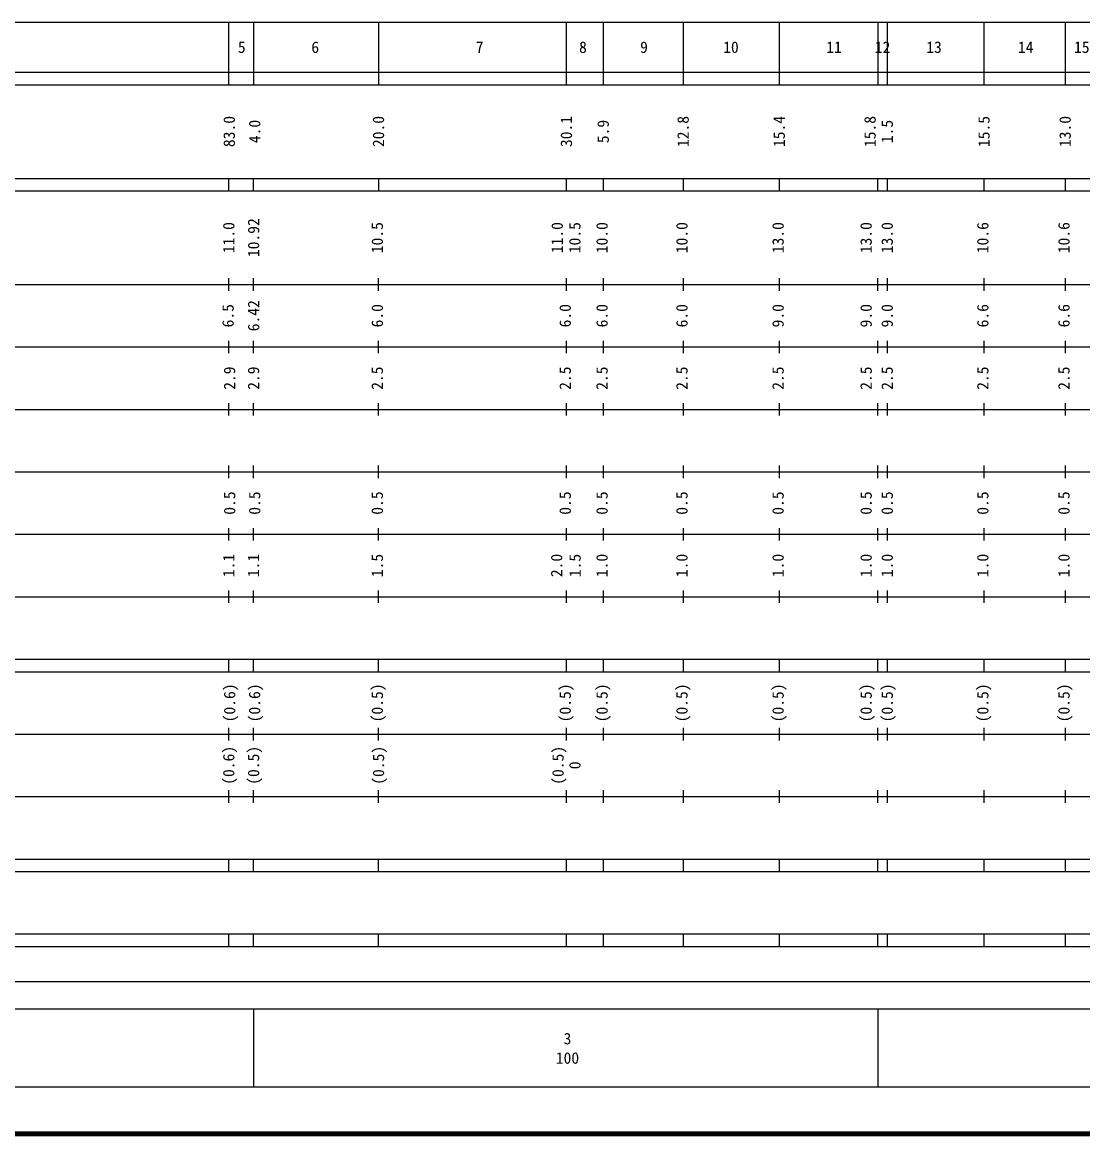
# Model space of a CAD drawing. Units: millimetres, scale not verified. Extents: x 40000 to 680000, y 20000 to 380000.
# Drawn here: x 230942 to 400840, y 20000 to 198000 of the extents above; entities that cross this region are included whole.
import ezdxf
from ezdxf.enums import TextEntityAlignment as Align

# ---------------------------------------------------------------- set-up
doc = ezdxf.new("R2010")
doc.units = ezdxf.units.MM
doc.header["$LTSCALE"] = 1000
doc.layers.add('M-TTL', color=2, linetype='Continuous', lineweight=140)
doc.layers.add('M-TTL-BAND', color=7, linetype='Continuous', lineweight=25)
doc.styles.add('ＭＳ ゴシック', font='')
doc.styles.get('ＭＳ ゴシック').set_extended_font_data('MS Gothic')

msp = doc.modelspace()

# ---------------------------------------------------------------- linework, layer by layer
at = {"layer": 'M-TTL'}
msp.add_line((40000, 20000), (680000, 20000), dxfattribs=at)
at = {"layer": 'M-TTL-BAND'}
for p, q in [((68000, 198000), (579000, 198000)), ((264000, 198000), (264000, 188000)), ((268000, 198000), (268000, 188000)), ((288000, 198000), (288000, 188000)), ((318100, 198000), (318100, 188000)), ((324000, 198000), (324000, 188000)), ((336800, 198000), (336800, 188000)), ((352200, 198000), (352200, 188000)), ((368000, 198000), (368000, 188000)), ((369500, 198000), (369500, 188000)), ((385000, 198000), (385000, 188000)), ((398000, 198000), (398000, 188000)), ((40000, 190000), (579000, 190000)), ((40000, 188000), (579000, 188000)), ((40000, 173000), (579000, 173000)), ((264000, 173000), (264000, 171000)), ((268000, 171000), (268000, 173000)), ((288000, 173000), (288000, 171000)), ((318100, 173000), (318100, 171000)), ((324000, 173000), (324000, 171000)), ((336800, 173000), (336800, 171000)), ((352200, 173000), (352200, 171000)), ((368000, 171000), (368000, 173000)), ((369500, 173000), (369500, 171000)), ((385000, 173000), (385000, 171000)), ((398000, 173000), (398000, 171000)), ((40000, 171000), (579000, 171000)), ((264000, 157000), (264000, 155000)), ((268000, 155000), (268000, 157000)), ((288000, 155000), (288000, 157000)), ((318100, 157000), (318100, 155000)), ((324000, 157000), (324000, 155000)), ((336800, 157000), (336800, 155000)), ((352200, 157000), (352200, 155000)), ((368000, 155000), (368000, 157000)), ((369500, 157000), (369500, 155000)), ((385000, 157000), (385000, 155000)), ((398000, 157000), (398000, 155000)), ((40000, 156000), (579000, 156000)), ((46000, 146000), (579000, 146000)), ((264000, 147000), (264000, 145000)), ((268000, 145000), (268000, 147000)), ((288000, 145000), (288000, 147000)), ((318100, 147000), (318100, 145000)), ((324000, 147000), (324000, 145000)), ((336800, 147000), (336800, 145000)), ((352200, 147000), (352200, 145000)), ((368000, 145000), (368000, 147000)), ((369500, 147000), (369500, 145000)), ((385000, 147000), (385000, 145000)), ((398000, 147000), (398000, 145000)), ((52000, 136000), (579000, 136000)), ((264000, 137000), (264000, 135000)), ((268000, 135000), (268000, 137000)), ((288000, 135000), (288000, 137000)), ((318100, 137000), (318100, 135000)), ((324000, 137000), (324000, 135000)), ((336800, 137000), (336800, 135000)), ((352200, 137000), (352200, 135000)), ((368000, 135000), (368000, 137000)), ((369500, 137000), (369500, 135000)), ((385000, 137000), (385000, 135000)), ((398000, 137000), (398000, 135000)), ((264000, 127000), (264000, 125000)), ((268000, 125000), (268000, 127000)), ((288000, 125000), (288000, 127000)), ((318100, 127000), (318100, 125000)), ((324000, 127000), (324000, 125000)), ((336800, 127000), (336800, 125000)), ((352200, 127000), (352200, 125000)), ((368000, 125000), (368000, 127000)), ((369500, 127000), (369500, 125000)), ((385000, 127000), (385000, 125000)), ((398000, 127000), (398000, 125000)), ((46000, 126000), (579000, 126000)), ((52000, 116000), (579000, 116000)), ((264000, 117000), (264000, 115000)), ((268000, 115000), (268000, 117000)), ((288000, 115000), (288000, 117000)), ((318100, 117000), (318100, 115000)), ((324000, 117000), (324000, 115000)), ((336800, 117000), (336800, 115000)), ((352200, 117000), (352200, 115000)), ((368000, 115000), (368000, 117000)), ((369500, 117000), (369500, 115000)), ((385000, 117000), (385000, 115000)), ((398000, 117000), (398000, 115000)), ((264000, 107000), (264000, 105000)), ((268000, 105000), (268000, 107000)), ((288000, 105000), (288000, 107000)), ((318100, 107000), (318100, 105000)), ((324000, 107000), (324000, 105000)), ((336800, 107000), (336800, 105000)), ((352200, 107000), (352200, 105000)), ((368000, 105000), (368000, 107000)), ((369500, 107000), (369500, 105000)), ((385000, 107000), (385000, 105000)), ((398000, 107000), (398000, 105000)), ((46000, 106000), (579000, 106000)), ((40000, 96000), (579000, 96000)), ((264000, 96000), (264000, 94000)), ((268000, 94000), (268000, 96000)), ((288000, 94000), (288000, 96000)), ((318100, 96000), (318100, 94000)), ((324000, 96000), (324000, 94000)), ((336800, 96000), (336800, 94000)), ((352200, 96000), (352200, 94000)), ((368000, 94000), (368000, 96000)), ((369500, 96000), (369500, 94000)), ((385000, 96000), (385000, 94000)), ((398000, 96000), (398000, 94000)), ((40000, 94000), (579000, 94000)), ((49000, 84000), (579000, 84000)), ((264000, 85000), (264000, 83000)), ((268000, 83000), (268000, 85000)), ((288000, 83000), (288000, 85000)), ((318100, 85000), (318100, 83000)), ((324000, 85000), (324000, 83000)), ((336800, 85000), (336800, 83000)), ((352200, 85000), (352200, 83000)), ((368000, 83000), (368000, 85000)), ((369500, 85000), (369500, 83000)), ((385000, 85000), (385000, 83000)), ((398000, 85000), (398000, 83000)), ((264000, 75000), (264000, 73000)), ((268000, 73000), (268000, 75000)), ((288000, 73000), (288000, 75000)), ((318100, 75000), (318100, 73000)), ((324000, 75000), (324000, 73000)), ((336800, 75000), (336800, 73000)), ((352200, 75000), (352200, 73000)), ((368000, 73000), (368000, 75000)), ((369500, 75000), (369500, 73000)), ((385000, 75000), (385000, 73000)), ((398000, 75000), (398000, 73000)), ((40000, 74000), (579000, 74000)), ((40000, 64000), (579000, 64000)), ((264000, 64000), (264000, 62000)), ((268000, 62000), (268000, 64000)), ((288000, 62000), (288000, 64000)), ((318100, 64000), (318100, 62000)), ((324000, 64000), (324000, 62000)), ((336800, 64000), (336800, 62000)), ((352200, 64000), (352200, 62000)), ((368000, 62000), (368000, 64000)), ((369500, 64000), (369500, 62000)), ((385000, 64000), (385000, 62000)), ((398000, 64000), (398000, 62000)), ((40000, 62000), (579000, 62000)), ((40000, 52000), (579000, 52000)), ((264000, 52000), (264000, 50000)), ((268000, 50000), (268000, 52000)), ((288000, 50000), (288000, 52000)), ((318100, 52000), (318100, 50000)), ((324000, 52000), (324000, 50000)), ((336800, 52000), (336800, 50000)), ((352200, 52000), (352200, 50000)), ((368000, 50000), (368000, 52000)), ((369500, 52000), (369500, 50000)), ((385000, 52000), (385000, 50000)), ((398000, 52000), (398000, 50000)), ((40000, 50000), (579000, 50000)), ((70805, 44406), (528064, 44406)), ((40000, 40000), (579000, 40000)), ((268000, 40000), (268000, 27500)), ((368000, 40000), (368000, 27500)), ((68000, 27500), (579000, 27500))]:
    msp.add_line(p, q, dxfattribs=at)

# ---------------------------------------------------------------- texts
at = {"layer": 'M-TTL-BAND', "style": 'ＭＳ ゴシック'}
for s, p in [('5', (266111, 194000)), ('6', (277883, 194000)), ('7', (304216, 194000)), ('8', (320773, 194000)), ('9', (330550, 194000)), ('10', (344478, 194000)), ('11', (360989, 194000)), ('12', (368763, 194000)), ('13', (377015, 194000)), ('14', (391706, 194000)), ('15', (400684, 194000)), ('3', (318288, 35238)), ('100', (318288, 32131))]:
    msp.add_text(s, height=1833, dxfattribs=at).set_placement(p, align=Align.MIDDLE_CENTER)
for s, p in [('83.0', (264089, 180500)), ('4.0', (268166, 180500)), ('20.0', (288000, 180500)), ('30.1', (318100, 180500)), ('5.9', (324000, 180500)), ('12.8', (336800, 180500)), ('15.4', (352200, 180500)), ('15.8', (366750, 180500)), ('1.5', (369500, 180500)), ('15.5', (385000, 180500)), ('13.0', (398000, 180500)), ('11.0', (264013, 163500)), ('10.92', (267997, 163500)), ('10.5', (287812, 163500)), ('11.0', (316630, 163500)), ('10.5', (319459, 163500)), ('10.0', (323812, 163500)), ('10.0', (336612, 163500)), ('13.0', (352012, 163500)), ('13.0', (366117, 163500)), ('13.0', (369497, 163500)), ('10.6', (384812, 163500)), ('10.6', (397812, 163500)), ('6.42', (267997, 151000)), ('6.5', (263902, 151000)), ('6.0', (287812, 151000)), ('6.0', (317912, 151000)), ('6.0', (323812, 151000)), ('6.0', (336612, 151000)), ('9.0', (352012, 151000)), ('9.0', (366117, 151000)), ('9.0', (369497, 151000)), ('6.6', (384812, 151000)), ('6.6', (397812, 151000)), ('2.9', (264152, 141000)), ('2.9', (267997, 141000)), ('2.5', (287812, 141000)), ('2.5', (317912, 141000)), ('2.5', (323812, 141000)), ('2.5', (336612, 141000)), ('2.5', (352012, 141000)), ('2.5', (366117, 141000)), ('2.5', (369497, 141000)), ('2.5', (384812, 141000)), ('2.5', (397812, 141000)), ('0.5', (264152, 121000)), ('0.5', (268164, 121000)), ('0.5', (287812, 121000)), ('0.5', (317912, 121000)), ('0.5', (323812, 121000)), ('0.5', (336612, 121000)), ('0.5', (352012, 121000)), ('0.5', (366117, 121000)), ('0.5', (369497, 121000)), ('0.5', (384812, 121000)), ('0.5', (397812, 121000)), ('1.1', (264013, 111000)), ('1.1', (267982, 111000)), ('1.5', (287812, 111000)), ('2.0', (316540, 111000)), ('1.5', (319491, 111000)), ('1.0', (323812, 111000)), ('1.0', (336612, 111000)), ('1.0', (352012, 111000)), ('1.0', (366117, 111000)), ('1.0', (369497, 111000)), ('1.0', (384812, 111000)), ('1.0', (397812, 111000)), ('(0.6)', (264152, 89000)), ('(0.6)', (268152, 89000)), ('(0.5)', (287812, 89000)), ('(0.5)', (317912, 89000)), ('(0.5)', (323812, 89000)), ('(0.5)', (336612, 89000)), ('(0.5)', (352012, 89000)), ('(0.5)', (366117, 89000)), ('(0.5)', (369497, 89000)), ('(0.5)', (384812, 89000)), ('(0.5)', (397812, 89000)), ('(0.6)', (264013, 79000)), ('(0.5)', (267990, 79000)), ('(0.5)', (288000, 79000)), ('(0.5)', (316764, 79000)), ('0', (319470, 79000))]:
    msp.add_text(s, height=1833, rotation=90, dxfattribs=at).set_placement(p, align=Align.MIDDLE_CENTER)

doc.saveas('drawing.dxf')
